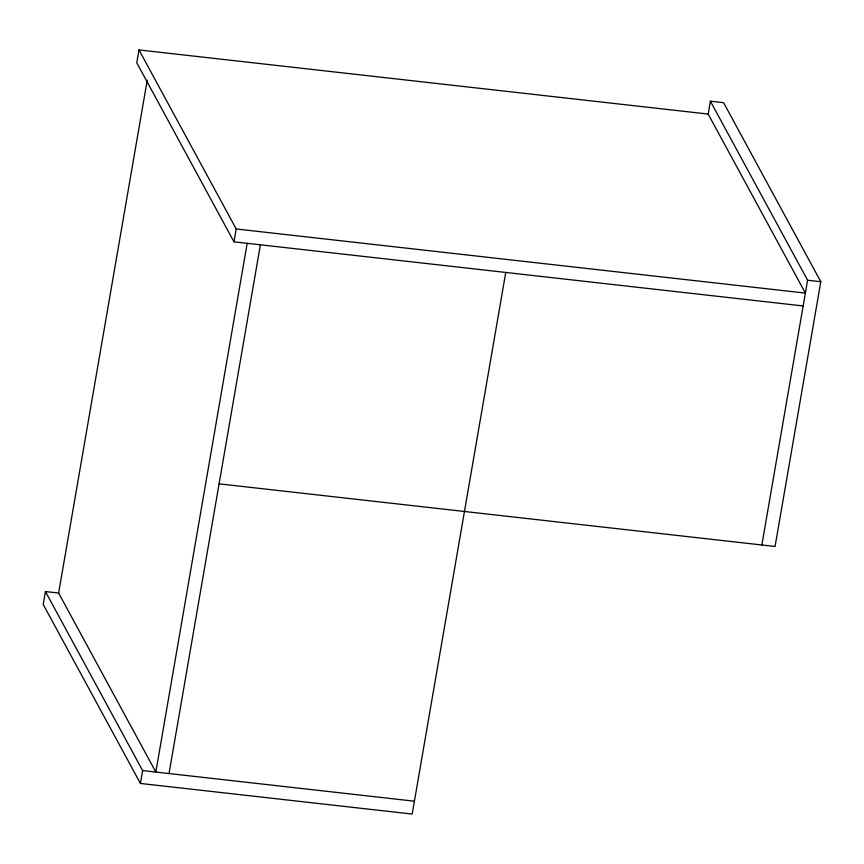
<?xml version="1.0" encoding="UTF-8"?>
<svg xmlns="http://www.w3.org/2000/svg" width="864" height="864" viewBox="0 0 864 864"><rect width="100%" height="100%" fill="white"/><g stroke="black" fill="none" stroke-linecap="round" stroke-linejoin="round"><path stroke-width="1.3" d="M58.806 593.06L45.425 591.548L43.2 604.411L140.411 783.443L412.182 814.061L505.753 272.452M138.996 49.939L236.207 228.971L805.378 293.09L708.167 114.059L138.996 49.939L136.782 62.802L233.982 241.834L803.153 305.953M147.226 80.233L58.622 593.039L155.833 772.07L247.18 243.324M140.411 783.443L142.625 770.58L45.425 591.548M233.982 241.834L236.207 228.971M169.031 773.561L260.388 244.814M708.102 114.437L710.392 101.207L723.589 102.686L820.8 281.718L775.062 546.469L219.089 483.84M761.854 544.99L807.602 280.238L710.392 101.207M807.602 280.238L820.8 281.718M142.625 770.58L414.407 801.198"/></g></svg>
